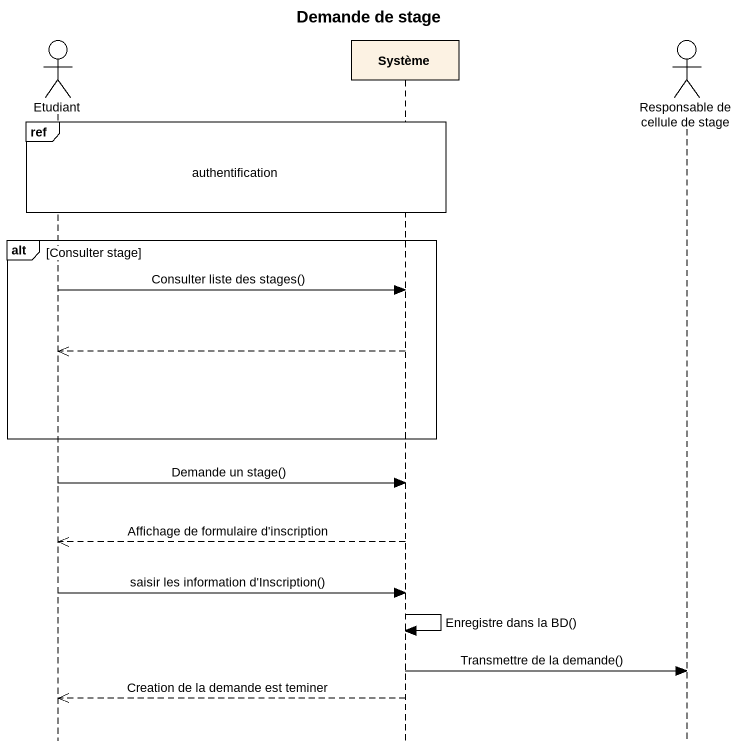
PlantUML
@startuml
title Demande de stage
hide footbox
actor Etudiant
participant Système
actor "Responsable de cellule de stage" as Responsable_de_cellule_de

ref over Etudiant, Système : authentification
alt Consulter stage
  Etudiant -> Système : Consulter liste des stages()
  Système -->> Etudiant
end
Etudiant -> Système : Demande un stage()
Système -->> Etudiant : Affichage de formulaire d'inscription
Etudiant -> Système : saisir les information d'Inscription()
Système -> Système : Enregistre dans la BD()
Système -> Responsable_de_cellule_de : Transmettre de la demande()
Système -->> Etudiant : Creation de la demande est teminer
@enduml
